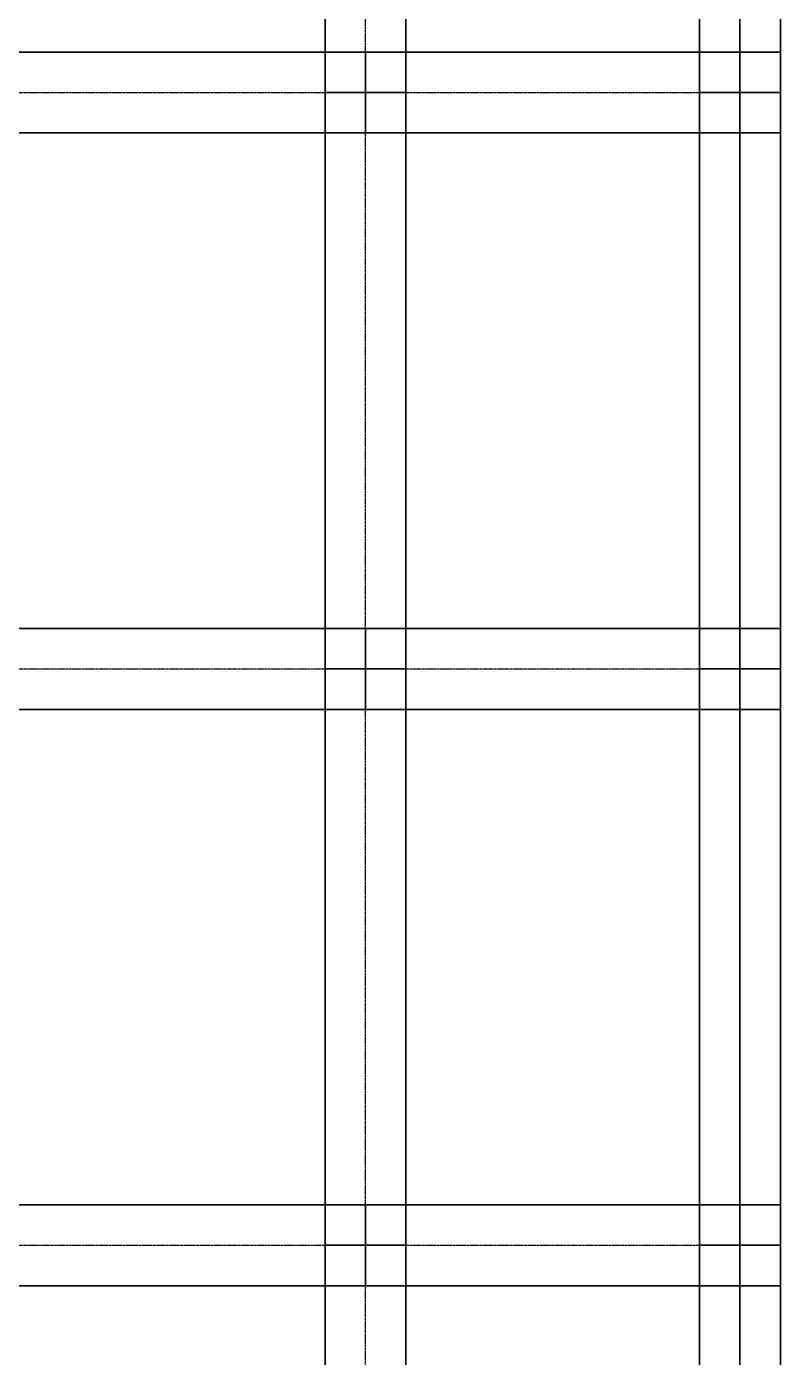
# Model space of a CAD drawing. Extents: x -12 to 2097, y 100 to 3117.
# Drawn here: x 1873.5 to 2097, y 2362.7 to 2757.5 of the extents above; entities that cross this region are included whole.
import ezdxf

# ---------------------------------------------------------------- set-up
doc = ezdxf.new("R2010")
doc.units = 0
doc.header["$MEASUREMENT"] = 0
doc.linetypes.add('Center', pattern=[2, 1.25, -0.25, 0.25, -0.25])
for name, color, linetype in [('BEAM', 5, 'CONTINUOUS'), ('CENTERLINES', 7, 'CONTINUOUS'), ('COLS', 5, 'CONTINUOUS'), ('SLAB', 6, 'CONTINUOUS')]:
    doc.layers.add(name, color=color, linetype=linetype)

msp = doc.modelspace()

# ---------------------------------------------------------------- linework, layer by layer
at = {"layer": 'BEAM', "color": 5, "linetype": 'CONTINUOUS'}
for points in [[(1962, 2737.92, 600), (1962, 2737.92, 624), (1962, 2908.92, 624), (1962, 2908.92, 600)], [(1962, 2737.92, 624), (1986, 2737.92, 624), (1986, 2908.92, 624), (1962, 2908.92, 624)], [(1986, 2737.92, 600), (1962, 2737.92, 600), (1962, 2908.92, 600), (1986, 2908.92, 600)], [(1962, 2737.92, 468), (1962, 2737.92, 492), (1962, 2908.92, 492), (1962, 2908.92, 468)], [(1962, 2737.92, 492), (1986, 2737.92, 492), (1986, 2908.92, 492), (1962, 2908.92, 492)], [(1986, 2737.92, 468), (1962, 2737.92, 468), (1962, 2908.92, 468), (1986, 2908.92, 468)], [(1962, 2737.92, 336), (1962, 2737.92, 360), (1962, 2908.92, 360), (1962, 2908.92, 336)], [(1962, 2737.92, 360), (1986, 2737.92, 360), (1986, 2908.92, 360), (1962, 2908.92, 360)], [(1986, 2737.92, 336), (1962, 2737.92, 336), (1962, 2908.92, 336), (1986, 2908.92, 336)], [(1962, 2737.92, 204), (1962, 2737.92, 228), (1962, 2908.92, 228), (1962, 2908.92, 204)], [(1962, 2737.92, 228), (1986, 2737.92, 228), (1986, 2908.92, 228), (1962, 2908.92, 228)], [(1986, 2737.92, 204), (1962, 2737.92, 204), (1962, 2908.92, 204), (1986, 2908.92, 204)], [(1962, 2737.92, 60), (1962, 2737.92, 84), (1962, 2908.92, 84), (1962, 2908.92, 60)], [(1962, 2737.92, 84), (1986, 2737.92, 84), (1986, 2908.92, 84), (1962, 2908.92, 84)], [(1986, 2737.92, 60), (1962, 2737.92, 60), (1962, 2908.92, 60), (1986, 2908.92, 60)], [(1986, 2737.92, 624), (1986, 2737.92, 600), (1986, 2908.92, 600), (1986, 2908.92, 624)], [(1986, 2737.92, 492), (1986, 2737.92, 468), (1986, 2908.92, 468), (1986, 2908.92, 492)], [(1986, 2737.92, 360), (1986, 2737.92, 336), (1986, 2908.92, 336), (1986, 2908.92, 360)], [(1986, 2737.92, 228), (1986, 2737.92, 204), (1986, 2908.92, 204), (1986, 2908.92, 228)], [(1986, 2737.92, 84), (1986, 2737.92, 60), (1986, 2908.92, 60), (1986, 2908.92, 84)], [(2073, 2737.92, 600), (2073, 2737.92, 624), (2073, 2908.92, 624), (2073, 2908.92, 600)], [(2073, 2737.92, 624), (2097, 2737.92, 624), (2097, 2908.92, 624), (2073, 2908.92, 624)], [(2097, 2737.92, 600), (2073, 2737.92, 600), (2073, 2908.92, 600), (2097, 2908.92, 600)], [(2073, 2737.92, 468), (2073, 2737.92, 492), (2073, 2908.92, 492), (2073, 2908.92, 468)], [(2073, 2737.92, 492), (2097, 2737.92, 492), (2097, 2908.92, 492), (2073, 2908.92, 492)], [(2097, 2737.92, 468), (2073, 2737.92, 468), (2073, 2908.92, 468), (2097, 2908.92, 468)], [(2073, 2737.92, 336), (2073, 2737.92, 360), (2073, 2908.92, 360), (2073, 2908.92, 336)], [(2073, 2737.92, 360), (2097, 2737.92, 360), (2097, 2908.92, 360), (2073, 2908.92, 360)], [(2097, 2737.92, 336), (2073, 2737.92, 336), (2073, 2908.92, 336), (2097, 2908.92, 336)], [(2073, 2737.92, 204), (2073, 2737.92, 228), (2073, 2908.92, 228), (2073, 2908.92, 204)], [(2073, 2737.92, 228), (2097, 2737.92, 228), (2097, 2908.92, 228), (2073, 2908.92, 228)], [(2097, 2737.92, 204), (2073, 2737.92, 204), (2073, 2908.92, 204), (2097, 2908.92, 204)], [(2073, 2737.92, 60), (2073, 2737.92, 84), (2073, 2908.92, 84), (2073, 2908.92, 60)], [(2073, 2737.92, 84), (2097, 2737.92, 84), (2097, 2908.92, 84), (2073, 2908.92, 84)], [(2097, 2737.92, 60), (2073, 2737.92, 60), (2073, 2908.92, 60), (2097, 2908.92, 60)], [(2097, 2737.92, 624), (2097, 2737.92, 600), (2097, 2908.92, 600), (2097, 2908.92, 624)], [(2097, 2737.92, 492), (2097, 2737.92, 468), (2097, 2908.92, 468), (2097, 2908.92, 492)], [(2097, 2737.92, 360), (2097, 2737.92, 336), (2097, 2908.92, 336), (2097, 2908.92, 360)], [(2097, 2737.92, 228), (2097, 2737.92, 204), (2097, 2908.92, 204), (2097, 2908.92, 228)], [(2097, 2737.92, 84), (2097, 2737.92, 60), (2097, 2908.92, 60), (2097, 2908.92, 84)], [(1845, 2749.92, 600), (1845, 2749.92, 624), (1974, 2749.92, 624), (1974, 2749.92, 600)], [(1845, 2749.92, 624), (1845, 2725.92, 624), (1974, 2725.92, 624), (1974, 2749.92, 624)], [(1845, 2725.92, 600), (1845, 2749.92, 600), (1974, 2749.92, 600), (1974, 2725.92, 600)], [(1845, 2749.92, 468), (1845, 2749.92, 492), (1974, 2749.92, 492), (1974, 2749.92, 468)], [(1845, 2749.92, 492), (1845, 2725.92, 492), (1974, 2725.92, 492), (1974, 2749.92, 492)], [(1845, 2725.92, 468), (1845, 2749.92, 468), (1974, 2749.92, 468), (1974, 2725.92, 468)], [(1845, 2749.92, 336), (1845, 2749.92, 360), (1974, 2749.92, 360), (1974, 2749.92, 336)], [(1845, 2749.92, 360), (1845, 2725.92, 360), (1974, 2725.92, 360), (1974, 2749.92, 360)], [(1845, 2725.92, 336), (1845, 2749.92, 336), (1974, 2749.92, 336), (1974, 2725.92, 336)], [(1845, 2749.92, 204), (1845, 2749.92, 228), (1974, 2749.92, 228), (1974, 2749.92, 204)], [(1845, 2749.92, 228), (1845, 2725.92, 228), (1974, 2725.92, 228), (1974, 2749.92, 228)], [(1845, 2725.92, 204), (1845, 2749.92, 204), (1974, 2749.92, 204), (1974, 2725.92, 204)], [(1845, 2749.92, 60), (1845, 2749.92, 84), (1974, 2749.92, 84), (1974, 2749.92, 60)], [(1845, 2749.92, 84), (1845, 2725.92, 84), (1974, 2725.92, 84), (1974, 2749.92, 84)], [(1845, 2725.92, 60), (1845, 2749.92, 60), (1974, 2749.92, 60), (1974, 2725.92, 60)], [(1974, 2749.92, 600), (1974, 2749.92, 624), (2085, 2749.92, 624), (2085, 2749.92, 600)], [(1974, 2749.92, 624), (1974, 2725.92, 624), (2085, 2725.92, 624), (2085, 2749.92, 624)], [(1974, 2725.92, 600), (1974, 2749.92, 600), (2085, 2749.92, 600), (2085, 2725.92, 600)], [(1974, 2749.92, 468), (1974, 2749.92, 492), (2085, 2749.92, 492), (2085, 2749.92, 468)], [(1974, 2749.92, 492), (1974, 2725.92, 492), (2085, 2725.92, 492), (2085, 2749.92, 492)], [(1974, 2725.92, 468), (1974, 2749.92, 468), (2085, 2749.92, 468), (2085, 2725.92, 468)], [(1974, 2749.92, 336), (1974, 2749.92, 360), (2085, 2749.92, 360), (2085, 2749.92, 336)], [(1974, 2749.92, 360), (1974, 2725.92, 360), (2085, 2725.92, 360), (2085, 2749.92, 360)], [(1974, 2725.92, 336), (1974, 2749.92, 336), (2085, 2749.92, 336), (2085, 2725.92, 336)], [(1974, 2749.92, 204), (1974, 2749.92, 228), (2085, 2749.92, 228), (2085, 2749.92, 204)], [(1974, 2749.92, 228), (1974, 2725.92, 228), (2085, 2725.92, 228), (2085, 2749.92, 228)], [(1974, 2725.92, 204), (1974, 2749.92, 204), (2085, 2749.92, 204), (2085, 2725.92, 204)], [(1974, 2749.92, 60), (1974, 2749.92, 84), (2085, 2749.92, 84), (2085, 2749.92, 60)], [(1974, 2749.92, 84), (1974, 2725.92, 84), (2085, 2725.92, 84), (2085, 2749.92, 84)], [(1974, 2725.92, 60), (1974, 2749.92, 60), (2085, 2749.92, 60), (2085, 2725.92, 60)], [(1962, 2566.92, 600), (1962, 2566.92, 624), (1962, 2737.92, 624), (1962, 2737.92, 600)], [(1962, 2566.92, 624), (1986, 2566.92, 624), (1986, 2737.92, 624), (1962, 2737.92, 624)], [(1986, 2566.92, 600), (1962, 2566.92, 600), (1962, 2737.92, 600), (1986, 2737.92, 600)], [(1962, 2566.92, 468), (1962, 2566.92, 492), (1962, 2737.92, 492), (1962, 2737.92, 468)], [(1962, 2566.92, 492), (1986, 2566.92, 492), (1986, 2737.92, 492), (1962, 2737.92, 492)], [(1986, 2566.92, 468), (1962, 2566.92, 468), (1962, 2737.92, 468), (1986, 2737.92, 468)], [(1962, 2566.92, 336), (1962, 2566.92, 360), (1962, 2737.92, 360), (1962, 2737.92, 336)], [(1962, 2566.92, 360), (1986, 2566.92, 360), (1986, 2737.92, 360), (1962, 2737.92, 360)], [(1986, 2566.92, 336), (1962, 2566.92, 336), (1962, 2737.92, 336), (1986, 2737.92, 336)], [(1962, 2566.92, 204), (1962, 2566.92, 228), (1962, 2737.92, 228), (1962, 2737.92, 204)], [(1962, 2566.92, 228), (1986, 2566.92, 228), (1986, 2737.92, 228), (1962, 2737.92, 228)], [(1986, 2566.92, 204), (1962, 2566.92, 204), (1962, 2737.92, 204), (1986, 2737.92, 204)], [(1962, 2566.92, 60), (1962, 2566.92, 84), (1962, 2737.92, 84), (1962, 2737.92, 60)], [(1962, 2566.92, 84), (1986, 2566.92, 84), (1986, 2737.92, 84), (1962, 2737.92, 84)], [(1986, 2566.92, 60), (1962, 2566.92, 60), (1962, 2737.92, 60), (1986, 2737.92, 60)], [(1986, 2566.92, 624), (1986, 2566.92, 600), (1986, 2737.92, 600), (1986, 2737.92, 624)], [(1986, 2566.92, 492), (1986, 2566.92, 468), (1986, 2737.92, 468), (1986, 2737.92, 492)], [(1986, 2566.92, 360), (1986, 2566.92, 336), (1986, 2737.92, 336), (1986, 2737.92, 360)], [(1986, 2566.92, 228), (1986, 2566.92, 204), (1986, 2737.92, 204), (1986, 2737.92, 228)], [(1986, 2566.92, 84), (1986, 2566.92, 60), (1986, 2737.92, 60), (1986, 2737.92, 84)], [(2073, 2566.92, 600), (2073, 2566.92, 624), (2073, 2737.92, 624), (2073, 2737.92, 600)], [(2073, 2566.92, 624), (2097, 2566.92, 624), (2097, 2737.92, 624), (2073, 2737.92, 624)], [(2097, 2566.92, 600), (2073, 2566.92, 600), (2073, 2737.92, 600), (2097, 2737.92, 600)], [(2073, 2566.92, 468), (2073, 2566.92, 492), (2073, 2737.92, 492), (2073, 2737.92, 468)], [(2073, 2566.92, 492), (2097, 2566.92, 492), (2097, 2737.92, 492), (2073, 2737.92, 492)], [(2097, 2566.92, 468), (2073, 2566.92, 468), (2073, 2737.92, 468), (2097, 2737.92, 468)], [(2073, 2566.92, 336), (2073, 2566.92, 360), (2073, 2737.92, 360), (2073, 2737.92, 336)], [(2073, 2566.92, 360), (2097, 2566.92, 360), (2097, 2737.92, 360), (2073, 2737.92, 360)], [(2097, 2566.92, 336), (2073, 2566.92, 336), (2073, 2737.92, 336), (2097, 2737.92, 336)], [(2073, 2566.92, 204), (2073, 2566.92, 228), (2073, 2737.92, 228), (2073, 2737.92, 204)], [(2073, 2566.92, 228), (2097, 2566.92, 228), (2097, 2737.92, 228), (2073, 2737.92, 228)], [(2097, 2566.92, 204), (2073, 2566.92, 204), (2073, 2737.92, 204), (2097, 2737.92, 204)], [(2073, 2566.92, 60), (2073, 2566.92, 84), (2073, 2737.92, 84), (2073, 2737.92, 60)], [(2073, 2566.92, 84), (2097, 2566.92, 84), (2097, 2737.92, 84), (2073, 2737.92, 84)], [(2097, 2566.92, 60), (2073, 2566.92, 60), (2073, 2737.92, 60), (2097, 2737.92, 60)], [(2097, 2566.92, 624), (2097, 2566.92, 600), (2097, 2737.92, 600), (2097, 2737.92, 624)], [(2097, 2566.92, 492), (2097, 2566.92, 468), (2097, 2737.92, 468), (2097, 2737.92, 492)], [(2097, 2566.92, 360), (2097, 2566.92, 336), (2097, 2737.92, 336), (2097, 2737.92, 360)], [(2097, 2566.92, 228), (2097, 2566.92, 204), (2097, 2737.92, 204), (2097, 2737.92, 228)], [(2097, 2566.92, 84), (2097, 2566.92, 60), (2097, 2737.92, 60), (2097, 2737.92, 84)], [(1845, 2725.92, 624), (1845, 2725.92, 600), (1974, 2725.92, 600), (1974, 2725.92, 624)], [(1845, 2725.92, 492), (1845, 2725.92, 468), (1974, 2725.92, 468), (1974, 2725.92, 492)], [(1845, 2725.92, 360), (1845, 2725.92, 336), (1974, 2725.92, 336), (1974, 2725.92, 360)], [(1845, 2725.92, 228), (1845, 2725.92, 204), (1974, 2725.92, 204), (1974, 2725.92, 228)], [(1845, 2725.92, 84), (1845, 2725.92, 60), (1974, 2725.92, 60), (1974, 2725.92, 84)], [(1974, 2725.92, 624), (1974, 2725.92, 600), (2085, 2725.92, 600), (2085, 2725.92, 624)], [(1974, 2725.92, 492), (1974, 2725.92, 468), (2085, 2725.92, 468), (2085, 2725.92, 492)], [(1974, 2725.92, 360), (1974, 2725.92, 336), (2085, 2725.92, 336), (2085, 2725.92, 360)], [(1974, 2725.92, 228), (1974, 2725.92, 204), (2085, 2725.92, 204), (2085, 2725.92, 228)], [(1974, 2725.92, 84), (1974, 2725.92, 60), (2085, 2725.92, 60), (2085, 2725.92, 84)], [(1845, 2578.92, 600), (1845, 2578.92, 624), (1974, 2578.92, 624), (1974, 2578.92, 600)], [(1845, 2578.92, 624), (1845, 2554.92, 624), (1974, 2554.92, 624), (1974, 2578.92, 624)], [(1845, 2554.92, 600), (1845, 2578.92, 600), (1974, 2578.92, 600), (1974, 2554.92, 600)], [(1845, 2578.92, 468), (1845, 2578.92, 492), (1974, 2578.92, 492), (1974, 2578.92, 468)], [(1845, 2578.92, 492), (1845, 2554.92, 492), (1974, 2554.92, 492), (1974, 2578.92, 492)], [(1845, 2554.92, 468), (1845, 2578.92, 468), (1974, 2578.92, 468), (1974, 2554.92, 468)], [(1845, 2578.92, 336), (1845, 2578.92, 360), (1974, 2578.92, 360), (1974, 2578.92, 336)], [(1845, 2578.92, 360), (1845, 2554.92, 360), (1974, 2554.92, 360), (1974, 2578.92, 360)], [(1845, 2554.92, 336), (1845, 2578.92, 336), (1974, 2578.92, 336), (1974, 2554.92, 336)], [(1845, 2578.92, 204), (1845, 2578.92, 228), (1974, 2578.92, 228), (1974, 2578.92, 204)], [(1845, 2578.92, 228), (1845, 2554.92, 228), (1974, 2554.92, 228), (1974, 2578.92, 228)], [(1845, 2554.92, 204), (1845, 2578.92, 204), (1974, 2578.92, 204), (1974, 2554.92, 204)], [(1845, 2578.92, 60), (1845, 2578.92, 84), (1974, 2578.92, 84), (1974, 2578.92, 60)], [(1845, 2578.92, 84), (1845, 2554.92, 84), (1974, 2554.92, 84), (1974, 2578.92, 84)], [(1845, 2554.92, 60), (1845, 2578.92, 60), (1974, 2578.92, 60), (1974, 2554.92, 60)], [(1974, 2578.92, 600), (1974, 2578.92, 624), (2085, 2578.92, 624), (2085, 2578.92, 600)], [(1974, 2578.92, 624), (1974, 2554.92, 624), (2085, 2554.92, 624), (2085, 2578.92, 624)], [(1974, 2554.92, 600), (1974, 2578.92, 600), (2085, 2578.92, 600), (2085, 2554.92, 600)], [(1974, 2578.92, 468), (1974, 2578.92, 492), (2085, 2578.92, 492), (2085, 2578.92, 468)], [(1974, 2578.92, 492), (1974, 2554.92, 492), (2085, 2554.92, 492), (2085, 2578.92, 492)], [(1974, 2554.92, 468), (1974, 2578.92, 468), (2085, 2578.92, 468), (2085, 2554.92, 468)], [(1974, 2578.92, 336), (1974, 2578.92, 360), (2085, 2578.92, 360), (2085, 2578.92, 336)], [(1974, 2578.92, 360), (1974, 2554.92, 360), (2085, 2554.92, 360), (2085, 2578.92, 360)], [(1974, 2554.92, 336), (1974, 2578.92, 336), (2085, 2578.92, 336), (2085, 2554.92, 336)], [(1974, 2578.92, 204), (1974, 2578.92, 228), (2085, 2578.92, 228), (2085, 2578.92, 204)], [(1974, 2578.92, 228), (1974, 2554.92, 228), (2085, 2554.92, 228), (2085, 2578.92, 228)], [(1974, 2554.92, 204), (1974, 2578.92, 204), (2085, 2578.92, 204), (2085, 2554.92, 204)], [(1974, 2578.92, 60), (1974, 2578.92, 84), (2085, 2578.92, 84), (2085, 2578.92, 60)], [(1974, 2578.92, 84), (1974, 2554.92, 84), (2085, 2554.92, 84), (2085, 2578.92, 84)], [(1974, 2554.92, 60), (1974, 2578.92, 60), (2085, 2578.92, 60), (2085, 2554.92, 60)], [(1962, 2395.92, 600), (1962, 2395.92, 624), (1962, 2566.92, 624), (1962, 2566.92, 600)], [(1962, 2395.92, 624), (1986, 2395.92, 624), (1986, 2566.92, 624), (1962, 2566.92, 624)], [(1986, 2395.92, 600), (1962, 2395.92, 600), (1962, 2566.92, 600), (1986, 2566.92, 600)], [(1962, 2395.92, 468), (1962, 2395.92, 492), (1962, 2566.92, 492), (1962, 2566.92, 468)], [(1962, 2395.92, 492), (1986, 2395.92, 492), (1986, 2566.92, 492), (1962, 2566.92, 492)], [(1986, 2395.92, 468), (1962, 2395.92, 468), (1962, 2566.92, 468), (1986, 2566.92, 468)], [(1962, 2395.92, 336), (1962, 2395.92, 360), (1962, 2566.92, 360), (1962, 2566.92, 336)], [(1962, 2395.92, 360), (1986, 2395.92, 360), (1986, 2566.92, 360), (1962, 2566.92, 360)], [(1986, 2395.92, 336), (1962, 2395.92, 336), (1962, 2566.92, 336), (1986, 2566.92, 336)], [(1962, 2395.92, 204), (1962, 2395.92, 228), (1962, 2566.92, 228), (1962, 2566.92, 204)], [(1962, 2395.92, 228), (1986, 2395.92, 228), (1986, 2566.92, 228), (1962, 2566.92, 228)], [(1986, 2395.92, 204), (1962, 2395.92, 204), (1962, 2566.92, 204), (1986, 2566.92, 204)], [(1962, 2395.92, 60), (1962, 2395.92, 84), (1962, 2566.92, 84), (1962, 2566.92, 60)], [(1962, 2395.92, 84), (1986, 2395.92, 84), (1986, 2566.92, 84), (1962, 2566.92, 84)], [(1986, 2395.92, 60), (1962, 2395.92, 60), (1962, 2566.92, 60), (1986, 2566.92, 60)], [(1986, 2395.92, 624), (1986, 2395.92, 600), (1986, 2566.92, 600), (1986, 2566.92, 624)], [(1986, 2395.92, 492), (1986, 2395.92, 468), (1986, 2566.92, 468), (1986, 2566.92, 492)], [(1986, 2395.92, 360), (1986, 2395.92, 336), (1986, 2566.92, 336), (1986, 2566.92, 360)], [(1986, 2395.92, 228), (1986, 2395.92, 204), (1986, 2566.92, 204), (1986, 2566.92, 228)], [(1986, 2395.92, 84), (1986, 2395.92, 60), (1986, 2566.92, 60), (1986, 2566.92, 84)], [(2073, 2395.92, 600), (2073, 2395.92, 624), (2073, 2566.92, 624), (2073, 2566.92, 600)], [(2073, 2395.92, 624), (2097, 2395.92, 624), (2097, 2566.92, 624), (2073, 2566.92, 624)], [(2097, 2395.92, 600), (2073, 2395.92, 600), (2073, 2566.92, 600), (2097, 2566.92, 600)], [(2073, 2395.92, 468), (2073, 2395.92, 492), (2073, 2566.92, 492), (2073, 2566.92, 468)], [(2073, 2395.92, 492), (2097, 2395.92, 492), (2097, 2566.92, 492), (2073, 2566.92, 492)], [(2097, 2395.92, 468), (2073, 2395.92, 468), (2073, 2566.92, 468), (2097, 2566.92, 468)], [(2073, 2395.92, 336), (2073, 2395.92, 360), (2073, 2566.92, 360), (2073, 2566.92, 336)], [(2073, 2395.92, 360), (2097, 2395.92, 360), (2097, 2566.92, 360), (2073, 2566.92, 360)], [(2097, 2395.92, 336), (2073, 2395.92, 336), (2073, 2566.92, 336), (2097, 2566.92, 336)], [(2073, 2395.92, 204), (2073, 2395.92, 228), (2073, 2566.92, 228), (2073, 2566.92, 204)], [(2073, 2395.92, 228), (2097, 2395.92, 228), (2097, 2566.92, 228), (2073, 2566.92, 228)], [(2097, 2395.92, 204), (2073, 2395.92, 204), (2073, 2566.92, 204), (2097, 2566.92, 204)], [(2073, 2395.92, 60), (2073, 2395.92, 84), (2073, 2566.92, 84), (2073, 2566.92, 60)], [(2073, 2395.92, 84), (2097, 2395.92, 84), (2097, 2566.92, 84), (2073, 2566.92, 84)], [(2097, 2395.92, 60), (2073, 2395.92, 60), (2073, 2566.92, 60), (2097, 2566.92, 60)], [(2097, 2395.92, 624), (2097, 2395.92, 600), (2097, 2566.92, 600), (2097, 2566.92, 624)], [(2097, 2395.92, 492), (2097, 2395.92, 468), (2097, 2566.92, 468), (2097, 2566.92, 492)], [(2097, 2395.92, 360), (2097, 2395.92, 336), (2097, 2566.92, 336), (2097, 2566.92, 360)], [(2097, 2395.92, 228), (2097, 2395.92, 204), (2097, 2566.92, 204), (2097, 2566.92, 228)], [(2097, 2395.92, 84), (2097, 2395.92, 60), (2097, 2566.92, 60), (2097, 2566.92, 84)], [(1845, 2554.92, 624), (1845, 2554.92, 600), (1974, 2554.92, 600), (1974, 2554.92, 624)], [(1845, 2554.92, 492), (1845, 2554.92, 468), (1974, 2554.92, 468), (1974, 2554.92, 492)], [(1845, 2554.92, 360), (1845, 2554.92, 336), (1974, 2554.92, 336), (1974, 2554.92, 360)], [(1845, 2554.92, 228), (1845, 2554.92, 204), (1974, 2554.92, 204), (1974, 2554.92, 228)], [(1845, 2554.92, 84), (1845, 2554.92, 60), (1974, 2554.92, 60), (1974, 2554.92, 84)], [(1974, 2554.92, 624), (1974, 2554.92, 600), (2085, 2554.92, 600), (2085, 2554.92, 624)], [(1974, 2554.92, 492), (1974, 2554.92, 468), (2085, 2554.92, 468), (2085, 2554.92, 492)], [(1974, 2554.92, 360), (1974, 2554.92, 336), (2085, 2554.92, 336), (2085, 2554.92, 360)], [(1974, 2554.92, 228), (1974, 2554.92, 204), (2085, 2554.92, 204), (2085, 2554.92, 228)], [(1974, 2554.92, 84), (1974, 2554.92, 60), (2085, 2554.92, 60), (2085, 2554.92, 84)], [(1845, 2407.92, 600), (1845, 2407.92, 624), (1974, 2407.92, 624), (1974, 2407.92, 600)], [(1845, 2407.92, 624), (1845, 2383.92, 624), (1974, 2383.92, 624), (1974, 2407.92, 624)], [(1845, 2383.92, 600), (1845, 2407.92, 600), (1974, 2407.92, 600), (1974, 2383.92, 600)], [(1845, 2407.92, 468), (1845, 2407.92, 492), (1974, 2407.92, 492), (1974, 2407.92, 468)], [(1845, 2407.92, 492), (1845, 2383.92, 492), (1974, 2383.92, 492), (1974, 2407.92, 492)], [(1845, 2383.92, 468), (1845, 2407.92, 468), (1974, 2407.92, 468), (1974, 2383.92, 468)], [(1845, 2407.92, 336), (1845, 2407.92, 360), (1974, 2407.92, 360), (1974, 2407.92, 336)], [(1845, 2407.92, 360), (1845, 2383.92, 360), (1974, 2383.92, 360), (1974, 2407.92, 360)], [(1845, 2383.92, 336), (1845, 2407.92, 336), (1974, 2407.92, 336), (1974, 2383.92, 336)], [(1845, 2407.92, 204), (1845, 2407.92, 228), (1974, 2407.92, 228), (1974, 2407.92, 204)], [(1845, 2407.92, 228), (1845, 2383.92, 228), (1974, 2383.92, 228), (1974, 2407.92, 228)], [(1845, 2383.92, 204), (1845, 2407.92, 204), (1974, 2407.92, 204), (1974, 2383.92, 204)], [(1845, 2407.92, 60), (1845, 2407.92, 84), (1974, 2407.92, 84), (1974, 2407.92, 60)], [(1845, 2407.92, 84), (1845, 2383.92, 84), (1974, 2383.92, 84), (1974, 2407.92, 84)], [(1845, 2383.92, 60), (1845, 2407.92, 60), (1974, 2407.92, 60), (1974, 2383.92, 60)], [(1974, 2407.92, 600), (1974, 2407.92, 624), (2085, 2407.92, 624), (2085, 2407.92, 600)], [(1974, 2407.92, 624), (1974, 2383.92, 624), (2085, 2383.92, 624), (2085, 2407.92, 624)], [(1974, 2383.92, 600), (1974, 2407.92, 600), (2085, 2407.92, 600), (2085, 2383.92, 600)], [(1974, 2407.92, 468), (1974, 2407.92, 492), (2085, 2407.92, 492), (2085, 2407.92, 468)], [(1974, 2407.92, 492), (1974, 2383.92, 492), (2085, 2383.92, 492), (2085, 2407.92, 492)], [(1974, 2383.92, 468), (1974, 2407.92, 468), (2085, 2407.92, 468), (2085, 2383.92, 468)], [(1974, 2407.92, 336), (1974, 2407.92, 360), (2085, 2407.92, 360), (2085, 2407.92, 336)], [(1974, 2407.92, 360), (1974, 2383.92, 360), (2085, 2383.92, 360), (2085, 2407.92, 360)], [(1974, 2383.92, 336), (1974, 2407.92, 336), (2085, 2407.92, 336), (2085, 2383.92, 336)], [(1974, 2407.92, 204), (1974, 2407.92, 228), (2085, 2407.92, 228), (2085, 2407.92, 204)], [(1974, 2407.92, 228), (1974, 2383.92, 228), (2085, 2383.92, 228), (2085, 2407.92, 228)], [(1974, 2383.92, 204), (1974, 2407.92, 204), (2085, 2407.92, 204), (2085, 2383.92, 204)], [(1974, 2407.92, 60), (1974, 2407.92, 84), (2085, 2407.92, 84), (2085, 2407.92, 60)], [(1974, 2407.92, 84), (1974, 2383.92, 84), (2085, 2383.92, 84), (2085, 2407.92, 84)], [(1974, 2383.92, 60), (1974, 2407.92, 60), (2085, 2407.92, 60), (2085, 2383.92, 60)], [(1962, 2224.92, 600), (1962, 2224.92, 624), (1962, 2395.92, 624), (1962, 2395.92, 600)], [(1962, 2224.92, 624), (1986, 2224.92, 624), (1986, 2395.92, 624), (1962, 2395.92, 624)], [(1986, 2224.92, 600), (1962, 2224.92, 600), (1962, 2395.92, 600), (1986, 2395.92, 600)], [(1962, 2224.92, 468), (1962, 2224.92, 492), (1962, 2395.92, 492), (1962, 2395.92, 468)], [(1962, 2224.92, 492), (1986, 2224.92, 492), (1986, 2395.92, 492), (1962, 2395.92, 492)], [(1986, 2224.92, 468), (1962, 2224.92, 468), (1962, 2395.92, 468), (1986, 2395.92, 468)], [(1962, 2224.92, 336), (1962, 2224.92, 360), (1962, 2395.92, 360), (1962, 2395.92, 336)], [(1962, 2224.92, 360), (1986, 2224.92, 360), (1986, 2395.92, 360), (1962, 2395.92, 360)], [(1986, 2224.92, 336), (1962, 2224.92, 336), (1962, 2395.92, 336), (1986, 2395.92, 336)], [(1962, 2224.92, 204), (1962, 2224.92, 228), (1962, 2395.92, 228), (1962, 2395.92, 204)], [(1962, 2224.92, 228), (1986, 2224.92, 228), (1986, 2395.92, 228), (1962, 2395.92, 228)], [(1986, 2224.92, 204), (1962, 2224.92, 204), (1962, 2395.92, 204), (1986, 2395.92, 204)], [(1962, 2224.92, 60), (1962, 2224.92, 84), (1962, 2395.92, 84), (1962, 2395.92, 60)], [(1962, 2224.92, 84), (1986, 2224.92, 84), (1986, 2395.92, 84), (1962, 2395.92, 84)], [(1986, 2224.92, 60), (1962, 2224.92, 60), (1962, 2395.92, 60), (1986, 2395.92, 60)], [(1986, 2224.92, 624), (1986, 2224.92, 600), (1986, 2395.92, 600), (1986, 2395.92, 624)], [(1986, 2224.92, 492), (1986, 2224.92, 468), (1986, 2395.92, 468), (1986, 2395.92, 492)], [(1986, 2224.92, 360), (1986, 2224.92, 336), (1986, 2395.92, 336), (1986, 2395.92, 360)], [(1986, 2224.92, 228), (1986, 2224.92, 204), (1986, 2395.92, 204), (1986, 2395.92, 228)], [(1986, 2224.92, 84), (1986, 2224.92, 60), (1986, 2395.92, 60), (1986, 2395.92, 84)], [(2073, 2224.92, 600), (2073, 2224.92, 624), (2073, 2395.92, 624), (2073, 2395.92, 600)], [(2073, 2224.92, 624), (2097, 2224.92, 624), (2097, 2395.92, 624), (2073, 2395.92, 624)], [(2097, 2224.92, 600), (2073, 2224.92, 600), (2073, 2395.92, 600), (2097, 2395.92, 600)], [(2073, 2224.92, 468), (2073, 2224.92, 492), (2073, 2395.92, 492), (2073, 2395.92, 468)], [(2073, 2224.92, 492), (2097, 2224.92, 492), (2097, 2395.92, 492), (2073, 2395.92, 492)], [(2097, 2224.92, 468), (2073, 2224.92, 468), (2073, 2395.92, 468), (2097, 2395.92, 468)], [(2073, 2224.92, 336), (2073, 2224.92, 360), (2073, 2395.92, 360), (2073, 2395.92, 336)], [(2073, 2224.92, 360), (2097, 2224.92, 360), (2097, 2395.92, 360), (2073, 2395.92, 360)], [(2097, 2224.92, 336), (2073, 2224.92, 336), (2073, 2395.92, 336), (2097, 2395.92, 336)], [(2073, 2224.92, 204), (2073, 2224.92, 228), (2073, 2395.92, 228), (2073, 2395.92, 204)], [(2073, 2224.92, 228), (2097, 2224.92, 228), (2097, 2395.92, 228), (2073, 2395.92, 228)], [(2097, 2224.92, 204), (2073, 2224.92, 204), (2073, 2395.92, 204), (2097, 2395.92, 204)], [(2073, 2224.92, 60), (2073, 2224.92, 84), (2073, 2395.92, 84), (2073, 2395.92, 60)], [(2073, 2224.92, 84), (2097, 2224.92, 84), (2097, 2395.92, 84), (2073, 2395.92, 84)], [(2097, 2224.92, 60), (2073, 2224.92, 60), (2073, 2395.92, 60), (2097, 2395.92, 60)], [(2097, 2224.92, 624), (2097, 2224.92, 600), (2097, 2395.92, 600), (2097, 2395.92, 624)], [(2097, 2224.92, 492), (2097, 2224.92, 468), (2097, 2395.92, 468), (2097, 2395.92, 492)], [(2097, 2224.92, 360), (2097, 2224.92, 336), (2097, 2395.92, 336), (2097, 2395.92, 360)], [(2097, 2224.92, 228), (2097, 2224.92, 204), (2097, 2395.92, 204), (2097, 2395.92, 228)], [(2097, 2224.92, 84), (2097, 2224.92, 60), (2097, 2395.92, 60), (2097, 2395.92, 84)], [(1845, 2383.92, 624), (1845, 2383.92, 600), (1974, 2383.92, 600), (1974, 2383.92, 624)], [(1845, 2383.92, 492), (1845, 2383.92, 468), (1974, 2383.92, 468), (1974, 2383.92, 492)], [(1845, 2383.92, 360), (1845, 2383.92, 336), (1974, 2383.92, 336), (1974, 2383.92, 360)], [(1845, 2383.92, 228), (1845, 2383.92, 204), (1974, 2383.92, 204), (1974, 2383.92, 228)], [(1845, 2383.92, 84), (1845, 2383.92, 60), (1974, 2383.92, 60), (1974, 2383.92, 84)], [(1974, 2383.92, 624), (1974, 2383.92, 600), (2085, 2383.92, 600), (2085, 2383.92, 624)], [(1974, 2383.92, 492), (1974, 2383.92, 468), (2085, 2383.92, 468), (2085, 2383.92, 492)], [(1974, 2383.92, 360), (1974, 2383.92, 336), (2085, 2383.92, 336), (2085, 2383.92, 360)], [(1974, 2383.92, 228), (1974, 2383.92, 204), (2085, 2383.92, 204), (2085, 2383.92, 228)], [(1974, 2383.92, 84), (1974, 2383.92, 60), (2085, 2383.92, 60), (2085, 2383.92, 84)]]:
    msp.add_3dface(points, dxfattribs=at)
at = {"layer": 'CENTERLINES', "color": 0, "linetype": 'CENTER', "ltscale": 0.5}
for p, q in [((1974, 2737.92, 624), (1974, 2908.92, 624)), ((1974, 2737.92, 492), (1974, 2908.92, 492)), ((1974, 2737.92, 360), (1974, 2908.92, 360)), ((1974, 2737.92, 228), (1974, 2908.92, 228)), ((1974, 2737.92, 84), (1974, 2908.92, 84)), ((2085, 2737.92, 624), (2085, 2908.92, 624)), ((2085, 2737.92, 492), (2085, 2908.92, 492)), ((2085, 2737.92, 360), (2085, 2908.92, 360)), ((2085, 2737.92, 228), (2085, 2908.92, 228)), ((2085, 2737.92, 84), (2085, 2908.92, 84)), ((1845, 2737.92, 624), (1974, 2737.92, 624)), ((1845, 2737.92, 492), (1974, 2737.92, 492)), ((1845, 2737.92, 360), (1974, 2737.92, 360)), ((1845, 2737.92, 228), (1974, 2737.92, 228)), ((1845, 2737.92, 84), (1974, 2737.92, 84)), ((1974, 2737.92, 624), (2085, 2737.92, 624)), ((1974, 2737.92, 492), (2085, 2737.92, 492)), ((1974, 2737.92, 360), (2085, 2737.92, 360)), ((1974, 2737.92, 228), (2085, 2737.92, 228)), ((1974, 2737.92, 84), (2085, 2737.92, 84)), ((1974, 2566.92, 624), (1974, 2737.92, 624)), ((1974, 2566.92, 492), (1974, 2737.92, 492)), ((1974, 2566.92, 360), (1974, 2737.92, 360)), ((1974, 2566.92, 228), (1974, 2737.92, 228)), ((1974, 2566.92, 84), (1974, 2737.92, 84)), ((1974, 2737.92, 492), (1974, 2737.92, 624)), ((1974, 2737.92, 360), (1974, 2737.92, 492)), ((1974, 2737.92, 228), (1974, 2737.92, 360)), ((1974, 2737.92, 84), (1974, 2737.92, 228)), ((1974, 2737.92, 24), (1974, 2737.92, 84)), ((1974, 2737.92), (1974, 2737.92, 24)), ((2085, 2566.92, 624), (2085, 2737.92, 624)), ((2085, 2566.92, 492), (2085, 2737.92, 492)), ((2085, 2566.92, 360), (2085, 2737.92, 360)), ((2085, 2566.92, 228), (2085, 2737.92, 228)), ((2085, 2566.92, 84), (2085, 2737.92, 84)), ((2085, 2737.92, 492), (2085, 2737.92, 624)), ((2085, 2737.92, 360), (2085, 2737.92, 492)), ((2085, 2737.92, 228), (2085, 2737.92, 360)), ((2085, 2737.92, 84), (2085, 2737.92, 228)), ((2085, 2737.92, 24), (2085, 2737.92, 84)), ((2085, 2737.92), (2085, 2737.92, 24)), ((1845, 2566.92, 624), (1974, 2566.92, 624)), ((1845, 2566.92, 492), (1974, 2566.92, 492)), ((1845, 2566.92, 360), (1974, 2566.92, 360)), ((1845, 2566.92, 228), (1974, 2566.92, 228)), ((1845, 2566.92, 84), (1974, 2566.92, 84)), ((1974, 2395.92, 624), (1974, 2566.92, 624)), ((1974, 2395.92, 492), (1974, 2566.92, 492)), ((1974, 2395.92, 360), (1974, 2566.92, 360)), ((1974, 2395.92, 228), (1974, 2566.92, 228)), ((1974, 2395.92, 84), (1974, 2566.92, 84)), ((1974, 2566.92, 624), (2085, 2566.92, 624)), ((1974, 2566.92, 492), (2085, 2566.92, 492)), ((1974, 2566.92, 360), (2085, 2566.92, 360)), ((1974, 2566.92, 228), (2085, 2566.92, 228)), ((1974, 2566.92, 84), (2085, 2566.92, 84)), ((1974, 2566.92, 492), (1974, 2566.92, 624)), ((1974, 2566.92, 360), (1974, 2566.92, 492)), ((1974, 2566.92, 228), (1974, 2566.92, 360)), ((1974, 2566.92, 84), (1974, 2566.92, 228)), ((1974, 2566.92, 24), (1974, 2566.92, 84)), ((1974, 2566.92), (1974, 2566.92, 24)), ((2085, 2395.92, 624), (2085, 2566.92, 624)), ((2085, 2395.92, 492), (2085, 2566.92, 492)), ((2085, 2395.92, 360), (2085, 2566.92, 360)), ((2085, 2395.92, 228), (2085, 2566.92, 228)), ((2085, 2395.92, 84), (2085, 2566.92, 84)), ((2085, 2566.92, 492), (2085, 2566.92, 624)), ((2085, 2566.92, 360), (2085, 2566.92, 492)), ((2085, 2566.92, 228), (2085, 2566.92, 360)), ((2085, 2566.92, 84), (2085, 2566.92, 228)), ((2085, 2566.92, 24), (2085, 2566.92, 84)), ((2085, 2566.92), (2085, 2566.92, 24)), ((1845, 2395.92, 624), (1974, 2395.92, 624)), ((1845, 2395.92, 492), (1974, 2395.92, 492)), ((1845, 2395.92, 360), (1974, 2395.92, 360)), ((1845, 2395.92, 228), (1974, 2395.92, 228)), ((1845, 2395.92, 84), (1974, 2395.92, 84)), ((1974, 2224.92, 624), (1974, 2395.92, 624)), ((1974, 2224.92, 492), (1974, 2395.92, 492)), ((1974, 2224.92, 360), (1974, 2395.92, 360)), ((1974, 2224.92, 228), (1974, 2395.92, 228)), ((1974, 2224.92, 84), (1974, 2395.92, 84)), ((1974, 2395.92, 624), (2085, 2395.92, 624)), ((1974, 2395.92, 492), (2085, 2395.92, 492)), ((1974, 2395.92, 360), (2085, 2395.92, 360)), ((1974, 2395.92, 228), (2085, 2395.92, 228)), ((1974, 2395.92, 84), (2085, 2395.92, 84)), ((1974, 2395.92, 492), (1974, 2395.92, 624)), ((1974, 2395.92, 360), (1974, 2395.92, 492)), ((1974, 2395.92, 228), (1974, 2395.92, 360)), ((1974, 2395.92, 84), (1974, 2395.92, 228)), ((1974, 2395.92, 24), (1974, 2395.92, 84)), ((1974, 2395.92), (1974, 2395.92, 24)), ((2085, 2224.92, 624), (2085, 2395.92, 624)), ((2085, 2224.92, 492), (2085, 2395.92, 492)), ((2085, 2224.92, 360), (2085, 2395.92, 360)), ((2085, 2224.92, 228), (2085, 2395.92, 228)), ((2085, 2224.92, 84), (2085, 2395.92, 84)), ((2085, 2395.92, 492), (2085, 2395.92, 624)), ((2085, 2395.92, 360), (2085, 2395.92, 492)), ((2085, 2395.92, 228), (2085, 2395.92, 360)), ((2085, 2395.92, 84), (2085, 2395.92, 228)), ((2085, 2395.92, 24), (2085, 2395.92, 84)), ((2085, 2395.92), (2085, 2395.92, 24))]:
    msp.add_line(p, q, dxfattribs=at)
at = {"layer": 'CENTERLINES', "color": 0, "linetype": 'CENTER'}
for elevation in [624, 492, 360, 228, 84]:
    msp.add_lwpolyline([(1170, 3104.916), (1341, 3104.916), (1512, 3104.916), (1683, 3104.916), (1734, 3104.916), (1845, 3104.916), (1974, 3104.916), (2085, 3104.916), (2085, 2993.916), (2085, 2908.92), (2085, 2737.92), (2085, 2566.92), (2085, 2395.92), (2085, 2224.92), (2085, 2053.92), (2085, 1882.92), (2085, 1711.92), (2085, 1540.92)], dxfattribs=dict(at, elevation=elevation))
at = {"layer": 'COLS', "color": 5, "linetype": 'CONTINUOUS'}
for points in [[(1986, 2749.92, 492), (1962, 2749.92, 492), (1962, 2749.92, 624), (1986, 2749.92, 624)], [(1962, 2749.92, 492), (1962, 2725.92, 492), (1962, 2725.92, 624), (1962, 2749.92, 624)], [(1986, 2749.92, 360), (1962, 2749.92, 360), (1962, 2749.92, 492), (1986, 2749.92, 492)], [(1962, 2749.92, 360), (1962, 2725.92, 360), (1962, 2725.92, 492), (1962, 2749.92, 492)], [(1986, 2749.92, 228), (1962, 2749.92, 228), (1962, 2749.92, 360), (1986, 2749.92, 360)], [(1962, 2749.92, 228), (1962, 2725.92, 228), (1962, 2725.92, 360), (1962, 2749.92, 360)], [(1986, 2749.92, 84), (1962, 2749.92, 84), (1962, 2749.92, 228), (1986, 2749.92, 228)], [(1962, 2749.92, 84), (1962, 2725.92, 84), (1962, 2725.92, 228), (1962, 2749.92, 228)], [(1986, 2749.92, 24), (1962, 2749.92, 24), (1962, 2749.92, 84), (1986, 2749.92, 84)], [(1962, 2749.92, 24), (1962, 2725.92, 24), (1962, 2725.92, 84), (1962, 2749.92, 84)], [(1986, 2749.92), (1962, 2749.92), (1962, 2749.92, 24), (1986, 2749.92, 24)], [(1962, 2749.92), (1962, 2725.92), (1962, 2725.92, 24), (1962, 2749.92, 24)], [(1986, 2725.92, 492), (1986, 2749.92, 492), (1986, 2749.92, 624), (1986, 2725.92, 624)], [(1986, 2725.92, 360), (1986, 2749.92, 360), (1986, 2749.92, 492), (1986, 2725.92, 492)], [(1986, 2725.92, 228), (1986, 2749.92, 228), (1986, 2749.92, 360), (1986, 2725.92, 360)], [(1986, 2725.92, 84), (1986, 2749.92, 84), (1986, 2749.92, 228), (1986, 2725.92, 228)], [(1986, 2725.92, 24), (1986, 2749.92, 24), (1986, 2749.92, 84), (1986, 2725.92, 84)], [(1986, 2725.92), (1986, 2749.92), (1986, 2749.92, 24), (1986, 2725.92, 24)], [(2097, 2749.92, 492), (2073, 2749.92, 492), (2073, 2749.92, 624), (2097, 2749.92, 624)], [(2073, 2749.92, 492), (2073, 2725.92, 492), (2073, 2725.92, 624), (2073, 2749.92, 624)], [(2097, 2749.92, 360), (2073, 2749.92, 360), (2073, 2749.92, 492), (2097, 2749.92, 492)], [(2073, 2749.92, 360), (2073, 2725.92, 360), (2073, 2725.92, 492), (2073, 2749.92, 492)], [(2097, 2749.92, 228), (2073, 2749.92, 228), (2073, 2749.92, 360), (2097, 2749.92, 360)], [(2073, 2749.92, 228), (2073, 2725.92, 228), (2073, 2725.92, 360), (2073, 2749.92, 360)], [(2097, 2749.92, 84), (2073, 2749.92, 84), (2073, 2749.92, 228), (2097, 2749.92, 228)], [(2073, 2749.92, 84), (2073, 2725.92, 84), (2073, 2725.92, 228), (2073, 2749.92, 228)], [(2097, 2749.92, 24), (2073, 2749.92, 24), (2073, 2749.92, 84), (2097, 2749.92, 84)], [(2073, 2749.92, 24), (2073, 2725.92, 24), (2073, 2725.92, 84), (2073, 2749.92, 84)], [(2097, 2749.92), (2073, 2749.92), (2073, 2749.92, 24), (2097, 2749.92, 24)], [(2073, 2749.92), (2073, 2725.92), (2073, 2725.92, 24), (2073, 2749.92, 24)], [(2097, 2725.92, 492), (2097, 2749.92, 492), (2097, 2749.92, 624), (2097, 2725.92, 624)], [(2097, 2725.92, 360), (2097, 2749.92, 360), (2097, 2749.92, 492), (2097, 2725.92, 492)], [(2097, 2725.92, 228), (2097, 2749.92, 228), (2097, 2749.92, 360), (2097, 2725.92, 360)], [(2097, 2725.92, 84), (2097, 2749.92, 84), (2097, 2749.92, 228), (2097, 2725.92, 228)], [(2097, 2725.92, 24), (2097, 2749.92, 24), (2097, 2749.92, 84), (2097, 2725.92, 84)], [(2097, 2725.92), (2097, 2749.92), (2097, 2749.92, 24), (2097, 2725.92, 24)], [(1962, 2725.92, 492), (1986, 2725.92, 492), (1986, 2725.92, 624), (1962, 2725.92, 624)], [(1962, 2725.92, 360), (1986, 2725.92, 360), (1986, 2725.92, 492), (1962, 2725.92, 492)], [(1962, 2725.92, 228), (1986, 2725.92, 228), (1986, 2725.92, 360), (1962, 2725.92, 360)], [(1962, 2725.92, 84), (1986, 2725.92, 84), (1986, 2725.92, 228), (1962, 2725.92, 228)], [(1962, 2725.92, 24), (1986, 2725.92, 24), (1986, 2725.92, 84), (1962, 2725.92, 84)], [(1962, 2725.92), (1986, 2725.92), (1986, 2725.92, 24), (1962, 2725.92, 24)], [(2073, 2725.92, 492), (2097, 2725.92, 492), (2097, 2725.92, 624), (2073, 2725.92, 624)], [(2073, 2725.92, 360), (2097, 2725.92, 360), (2097, 2725.92, 492), (2073, 2725.92, 492)], [(2073, 2725.92, 228), (2097, 2725.92, 228), (2097, 2725.92, 360), (2073, 2725.92, 360)], [(2073, 2725.92, 84), (2097, 2725.92, 84), (2097, 2725.92, 228), (2073, 2725.92, 228)], [(2073, 2725.92, 24), (2097, 2725.92, 24), (2097, 2725.92, 84), (2073, 2725.92, 84)], [(2073, 2725.92), (2097, 2725.92), (2097, 2725.92, 24), (2073, 2725.92, 24)], [(1986, 2578.92, 492), (1962, 2578.92, 492), (1962, 2578.92, 624), (1986, 2578.92, 624)], [(1962, 2578.92, 492), (1962, 2554.92, 492), (1962, 2554.92, 624), (1962, 2578.92, 624)], [(1986, 2578.92, 360), (1962, 2578.92, 360), (1962, 2578.92, 492), (1986, 2578.92, 492)], [(1962, 2578.92, 360), (1962, 2554.92, 360), (1962, 2554.92, 492), (1962, 2578.92, 492)], [(1986, 2578.92, 228), (1962, 2578.92, 228), (1962, 2578.92, 360), (1986, 2578.92, 360)], [(1962, 2578.92, 228), (1962, 2554.92, 228), (1962, 2554.92, 360), (1962, 2578.92, 360)], [(1986, 2578.92, 84), (1962, 2578.92, 84), (1962, 2578.92, 228), (1986, 2578.92, 228)], [(1962, 2578.92, 84), (1962, 2554.92, 84), (1962, 2554.92, 228), (1962, 2578.92, 228)], [(1986, 2578.92, 24), (1962, 2578.92, 24), (1962, 2578.92, 84), (1986, 2578.92, 84)], [(1962, 2578.92, 24), (1962, 2554.92, 24), (1962, 2554.92, 84), (1962, 2578.92, 84)], [(1986, 2578.92), (1962, 2578.92), (1962, 2578.92, 24), (1986, 2578.92, 24)], [(1962, 2578.92), (1962, 2554.92), (1962, 2554.92, 24), (1962, 2578.92, 24)], [(1986, 2554.92, 492), (1986, 2578.92, 492), (1986, 2578.92, 624), (1986, 2554.92, 624)], [(1986, 2554.92, 360), (1986, 2578.92, 360), (1986, 2578.92, 492), (1986, 2554.92, 492)], [(1986, 2554.92, 228), (1986, 2578.92, 228), (1986, 2578.92, 360), (1986, 2554.92, 360)], [(1986, 2554.92, 84), (1986, 2578.92, 84), (1986, 2578.92, 228), (1986, 2554.92, 228)], [(1986, 2554.92, 24), (1986, 2578.92, 24), (1986, 2578.92, 84), (1986, 2554.92, 84)], [(1986, 2554.92), (1986, 2578.92), (1986, 2578.92, 24), (1986, 2554.92, 24)], [(2097, 2578.92, 492), (2073, 2578.92, 492), (2073, 2578.92, 624), (2097, 2578.92, 624)], [(2073, 2578.92, 492), (2073, 2554.92, 492), (2073, 2554.92, 624), (2073, 2578.92, 624)], [(2097, 2578.92, 360), (2073, 2578.92, 360), (2073, 2578.92, 492), (2097, 2578.92, 492)], [(2073, 2578.92, 360), (2073, 2554.92, 360), (2073, 2554.92, 492), (2073, 2578.92, 492)], [(2097, 2578.92, 228), (2073, 2578.92, 228), (2073, 2578.92, 360), (2097, 2578.92, 360)], [(2073, 2578.92, 228), (2073, 2554.92, 228), (2073, 2554.92, 360), (2073, 2578.92, 360)], [(2097, 2578.92, 84), (2073, 2578.92, 84), (2073, 2578.92, 228), (2097, 2578.92, 228)], [(2073, 2578.92, 84), (2073, 2554.92, 84), (2073, 2554.92, 228), (2073, 2578.92, 228)], [(2097, 2578.92, 24), (2073, 2578.92, 24), (2073, 2578.92, 84), (2097, 2578.92, 84)], [(2073, 2578.92, 24), (2073, 2554.92, 24), (2073, 2554.92, 84), (2073, 2578.92, 84)], [(2097, 2578.92), (2073, 2578.92), (2073, 2578.92, 24), (2097, 2578.92, 24)], [(2073, 2578.92), (2073, 2554.92), (2073, 2554.92, 24), (2073, 2578.92, 24)], [(2097, 2554.92, 492), (2097, 2578.92, 492), (2097, 2578.92, 624), (2097, 2554.92, 624)], [(2097, 2554.92, 360), (2097, 2578.92, 360), (2097, 2578.92, 492), (2097, 2554.92, 492)], [(2097, 2554.92, 228), (2097, 2578.92, 228), (2097, 2578.92, 360), (2097, 2554.92, 360)], [(2097, 2554.92, 84), (2097, 2578.92, 84), (2097, 2578.92, 228), (2097, 2554.92, 228)], [(2097, 2554.92, 24), (2097, 2578.92, 24), (2097, 2578.92, 84), (2097, 2554.92, 84)], [(2097, 2554.92), (2097, 2578.92), (2097, 2578.92, 24), (2097, 2554.92, 24)], [(1962, 2554.92, 492), (1986, 2554.92, 492), (1986, 2554.92, 624), (1962, 2554.92, 624)], [(1962, 2554.92, 360), (1986, 2554.92, 360), (1986, 2554.92, 492), (1962, 2554.92, 492)], [(1962, 2554.92, 228), (1986, 2554.92, 228), (1986, 2554.92, 360), (1962, 2554.92, 360)], [(1962, 2554.92, 84), (1986, 2554.92, 84), (1986, 2554.92, 228), (1962, 2554.92, 228)], [(1962, 2554.92, 24), (1986, 2554.92, 24), (1986, 2554.92, 84), (1962, 2554.92, 84)], [(1962, 2554.92), (1986, 2554.92), (1986, 2554.92, 24), (1962, 2554.92, 24)], [(2073, 2554.92, 492), (2097, 2554.92, 492), (2097, 2554.92, 624), (2073, 2554.92, 624)], [(2073, 2554.92, 360), (2097, 2554.92, 360), (2097, 2554.92, 492), (2073, 2554.92, 492)], [(2073, 2554.92, 228), (2097, 2554.92, 228), (2097, 2554.92, 360), (2073, 2554.92, 360)], [(2073, 2554.92, 84), (2097, 2554.92, 84), (2097, 2554.92, 228), (2073, 2554.92, 228)], [(2073, 2554.92, 24), (2097, 2554.92, 24), (2097, 2554.92, 84), (2073, 2554.92, 84)], [(2073, 2554.92), (2097, 2554.92), (2097, 2554.92, 24), (2073, 2554.92, 24)], [(1986, 2407.92, 492), (1962, 2407.92, 492), (1962, 2407.92, 624), (1986, 2407.92, 624)], [(1962, 2407.92, 492), (1962, 2383.92, 492), (1962, 2383.92, 624), (1962, 2407.92, 624)], [(1986, 2407.92, 360), (1962, 2407.92, 360), (1962, 2407.92, 492), (1986, 2407.92, 492)], [(1962, 2407.92, 360), (1962, 2383.92, 360), (1962, 2383.92, 492), (1962, 2407.92, 492)], [(1986, 2407.92, 228), (1962, 2407.92, 228), (1962, 2407.92, 360), (1986, 2407.92, 360)], [(1962, 2407.92, 228), (1962, 2383.92, 228), (1962, 2383.92, 360), (1962, 2407.92, 360)], [(1986, 2407.92, 84), (1962, 2407.92, 84), (1962, 2407.92, 228), (1986, 2407.92, 228)], [(1962, 2407.92, 84), (1962, 2383.92, 84), (1962, 2383.92, 228), (1962, 2407.92, 228)], [(1986, 2407.92, 24), (1962, 2407.92, 24), (1962, 2407.92, 84), (1986, 2407.92, 84)], [(1962, 2407.92, 24), (1962, 2383.92, 24), (1962, 2383.92, 84), (1962, 2407.92, 84)], [(1986, 2407.92), (1962, 2407.92), (1962, 2407.92, 24), (1986, 2407.92, 24)], [(1962, 2407.92), (1962, 2383.92), (1962, 2383.92, 24), (1962, 2407.92, 24)], [(1986, 2383.92, 492), (1986, 2407.92, 492), (1986, 2407.92, 624), (1986, 2383.92, 624)], [(1986, 2383.92, 360), (1986, 2407.92, 360), (1986, 2407.92, 492), (1986, 2383.92, 492)], [(1986, 2383.92, 228), (1986, 2407.92, 228), (1986, 2407.92, 360), (1986, 2383.92, 360)], [(1986, 2383.92, 84), (1986, 2407.92, 84), (1986, 2407.92, 228), (1986, 2383.92, 228)], [(1986, 2383.92, 24), (1986, 2407.92, 24), (1986, 2407.92, 84), (1986, 2383.92, 84)], [(1986, 2383.92), (1986, 2407.92), (1986, 2407.92, 24), (1986, 2383.92, 24)], [(2097, 2407.92, 492), (2073, 2407.92, 492), (2073, 2407.92, 624), (2097, 2407.92, 624)], [(2073, 2407.92, 492), (2073, 2383.92, 492), (2073, 2383.92, 624), (2073, 2407.92, 624)], [(2097, 2407.92, 360), (2073, 2407.92, 360), (2073, 2407.92, 492), (2097, 2407.92, 492)], [(2073, 2407.92, 360), (2073, 2383.92, 360), (2073, 2383.92, 492), (2073, 2407.92, 492)], [(2097, 2407.92, 228), (2073, 2407.92, 228), (2073, 2407.92, 360), (2097, 2407.92, 360)], [(2073, 2407.92, 228), (2073, 2383.92, 228), (2073, 2383.92, 360), (2073, 2407.92, 360)], [(2097, 2407.92, 84), (2073, 2407.92, 84), (2073, 2407.92, 228), (2097, 2407.92, 228)], [(2073, 2407.92, 84), (2073, 2383.92, 84), (2073, 2383.92, 228), (2073, 2407.92, 228)], [(2097, 2407.92, 24), (2073, 2407.92, 24), (2073, 2407.92, 84), (2097, 2407.92, 84)], [(2073, 2407.92, 24), (2073, 2383.92, 24), (2073, 2383.92, 84), (2073, 2407.92, 84)], [(2097, 2407.92), (2073, 2407.92), (2073, 2407.92, 24), (2097, 2407.92, 24)], [(2073, 2407.92), (2073, 2383.92), (2073, 2383.92, 24), (2073, 2407.92, 24)], [(2097, 2383.92, 492), (2097, 2407.92, 492), (2097, 2407.92, 624), (2097, 2383.92, 624)], [(2097, 2383.92, 360), (2097, 2407.92, 360), (2097, 2407.92, 492), (2097, 2383.92, 492)], [(2097, 2383.92, 228), (2097, 2407.92, 228), (2097, 2407.92, 360), (2097, 2383.92, 360)], [(2097, 2383.92, 84), (2097, 2407.92, 84), (2097, 2407.92, 228), (2097, 2383.92, 228)], [(2097, 2383.92, 24), (2097, 2407.92, 24), (2097, 2407.92, 84), (2097, 2383.92, 84)], [(2097, 2383.92), (2097, 2407.92), (2097, 2407.92, 24), (2097, 2383.92, 24)], [(1962, 2383.92, 492), (1986, 2383.92, 492), (1986, 2383.92, 624), (1962, 2383.92, 624)], [(1962, 2383.92, 360), (1986, 2383.92, 360), (1986, 2383.92, 492), (1962, 2383.92, 492)], [(1962, 2383.92, 228), (1986, 2383.92, 228), (1986, 2383.92, 360), (1962, 2383.92, 360)], [(1962, 2383.92, 84), (1986, 2383.92, 84), (1986, 2383.92, 228), (1962, 2383.92, 228)], [(1962, 2383.92, 24), (1986, 2383.92, 24), (1986, 2383.92, 84), (1962, 2383.92, 84)], [(1962, 2383.92), (1986, 2383.92), (1986, 2383.92, 24), (1962, 2383.92, 24)], [(2073, 2383.92, 492), (2097, 2383.92, 492), (2097, 2383.92, 624), (2073, 2383.92, 624)], [(2073, 2383.92, 360), (2097, 2383.92, 360), (2097, 2383.92, 492), (2073, 2383.92, 492)], [(2073, 2383.92, 228), (2097, 2383.92, 228), (2097, 2383.92, 360), (2073, 2383.92, 360)], [(2073, 2383.92, 84), (2097, 2383.92, 84), (2097, 2383.92, 228), (2073, 2383.92, 228)], [(2073, 2383.92, 24), (2097, 2383.92, 24), (2097, 2383.92, 84), (2073, 2383.92, 84)], [(2073, 2383.92), (2097, 2383.92), (2097, 2383.92, 24), (2073, 2383.92, 24)]]:
    msp.add_3dface(points, dxfattribs=at)
at = {"layer": 'SLAB', "color": 6, "linetype": 'CONTINUOUS'}
for points in [[(2085, 2908.92, 624), (2085, 2737.92, 624), (2085, 2737.92, 629), (2085, 2908.92, 629)], [(2085, 2908.92, 492), (2085, 2737.92, 492), (2085, 2737.92, 497), (2085, 2908.92, 497)], [(2085, 2908.92, 360), (2085, 2737.92, 360), (2085, 2737.92, 365), (2085, 2908.92, 365)], [(2085, 2908.92, 228), (2085, 2737.92, 228), (2085, 2737.92, 233), (2085, 2908.92, 233)], [(2085, 2908.92, 84), (2085, 2737.92, 84), (2085, 2737.92, 89), (2085, 2908.92, 89)], [(2085, 2737.92, 624), (2085, 2566.92, 624), (2085, 2566.92, 629), (2085, 2737.92, 629)], [(2085, 2737.92, 492), (2085, 2566.92, 492), (2085, 2566.92, 497), (2085, 2737.92, 497)], [(2085, 2737.92, 360), (2085, 2566.92, 360), (2085, 2566.92, 365), (2085, 2737.92, 365)], [(2085, 2737.92, 228), (2085, 2566.92, 228), (2085, 2566.92, 233), (2085, 2737.92, 233)], [(2085, 2737.92, 84), (2085, 2566.92, 84), (2085, 2566.92, 89), (2085, 2737.92, 89)], [(2085, 2566.92, 624), (2085, 2395.92, 624), (2085, 2395.92, 629), (2085, 2566.92, 629)], [(2085, 2566.92, 492), (2085, 2395.92, 492), (2085, 2395.92, 497), (2085, 2566.92, 497)], [(2085, 2566.92, 360), (2085, 2395.92, 360), (2085, 2395.92, 365), (2085, 2566.92, 365)], [(2085, 2566.92, 228), (2085, 2395.92, 228), (2085, 2395.92, 233), (2085, 2566.92, 233)], [(2085, 2566.92, 84), (2085, 2395.92, 84), (2085, 2395.92, 89), (2085, 2566.92, 89)], [(2085, 2395.92, 624), (2085, 2224.92, 624), (2085, 2224.92, 629), (2085, 2395.92, 629)], [(2085, 2395.92, 492), (2085, 2224.92, 492), (2085, 2224.92, 497), (2085, 2395.92, 497)], [(2085, 2395.92, 360), (2085, 2224.92, 360), (2085, 2224.92, 365), (2085, 2395.92, 365)], [(2085, 2395.92, 228), (2085, 2224.92, 228), (2085, 2224.92, 233), (2085, 2395.92, 233)], [(2085, 2395.92, 84), (2085, 2224.92, 84), (2085, 2224.92, 89), (2085, 2395.92, 89)]]:
    msp.add_3dface(points, dxfattribs=at)

doc.saveas('drawing.dxf')
